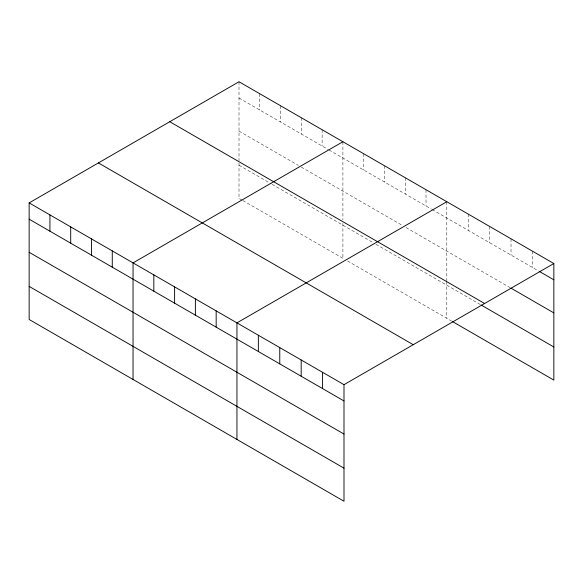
<?xml version="1.0" encoding="UTF-8"?>
<svg xmlns="http://www.w3.org/2000/svg" width="583" height="583" viewBox="0 0 583 583"><rect width="100%" height="100%" fill="white"/><g stroke="black" fill="none" stroke-linecap="round" stroke-linejoin="round"><path stroke-width="0.44" stroke-dasharray="2.92 2.19" d="M239.008 98.031L328.28 149.569M329.052 150.013L431.413 209.115M432.178 209.559L538.561 270.971M239.008 131.124L298.27 165.339M301.345 167.117L402.933 225.767M406.016 227.545L510.263 287.732M239.008 165.222L271.328 183.885M272.101 184.33L372.923 242.535M375.999 244.313L480.443 304.618M242.083 200.093L239.008 198.315L239.008 161.629M242.856 200.537L344.444 259.195M347.526 260.965L451.388 320.934M532.439 251.164L532.439 267.444M511.029 238.804L511.029 255.077M489.625 226.444L489.625 242.717M468.215 214.078L468.215 230.358M446.804 201.718L446.804 280.707M446.804 281.604L446.804 318.289M426.02 189.723L426.02 206.003M405.243 177.728L405.243 194.008M384.467 165.732L384.467 182.005M363.683 153.73L363.683 170.01M342.906 141.735L342.906 219.82M342.906 223.413L342.906 258.305M322.122 129.739L322.122 146.02M301.345 117.744L301.345 134.017M280.569 105.742L280.569 122.022M259.785 93.746L259.785 110.027M239.008 81.751L239.008 160.733"/><path stroke-width="0.87" d="M29.15 202.906L343.992 384.685L343.992 501.249L29.15 319.477L29.15 202.906L239.008 81.751L553.85 263.523L553.85 380.094L452.153 321.379M342.906 141.735L133.048 262.897L133.048 379.46M446.804 201.718L236.946 322.88L236.946 439.451M343.992 384.685L553.85 263.523M539.319 271.416L553.85 279.804M511.029 288.177L553.85 312.896M169.755 121.73L484.597 303.503M481.208 305.055L553.85 346.994M98.403 162.927L413.245 344.699M29.15 219.186L343.992 400.958M29.15 252.286L343.992 434.058M29.15 286.384L343.992 468.156M322.581 372.318L322.581 388.599M301.178 359.959L301.178 376.239M279.767 347.599L279.767 363.879M258.356 335.24L258.356 351.52M216.169 310.885L216.169 327.158M195.385 298.882L195.385 315.163M174.608 286.887L174.608 303.167M153.825 274.892L153.825 291.172M112.271 250.894L112.271 267.174M91.487 238.899L91.487 255.179M70.711 226.904L70.711 243.184M49.927 214.908L49.927 231.181"/></g></svg>
